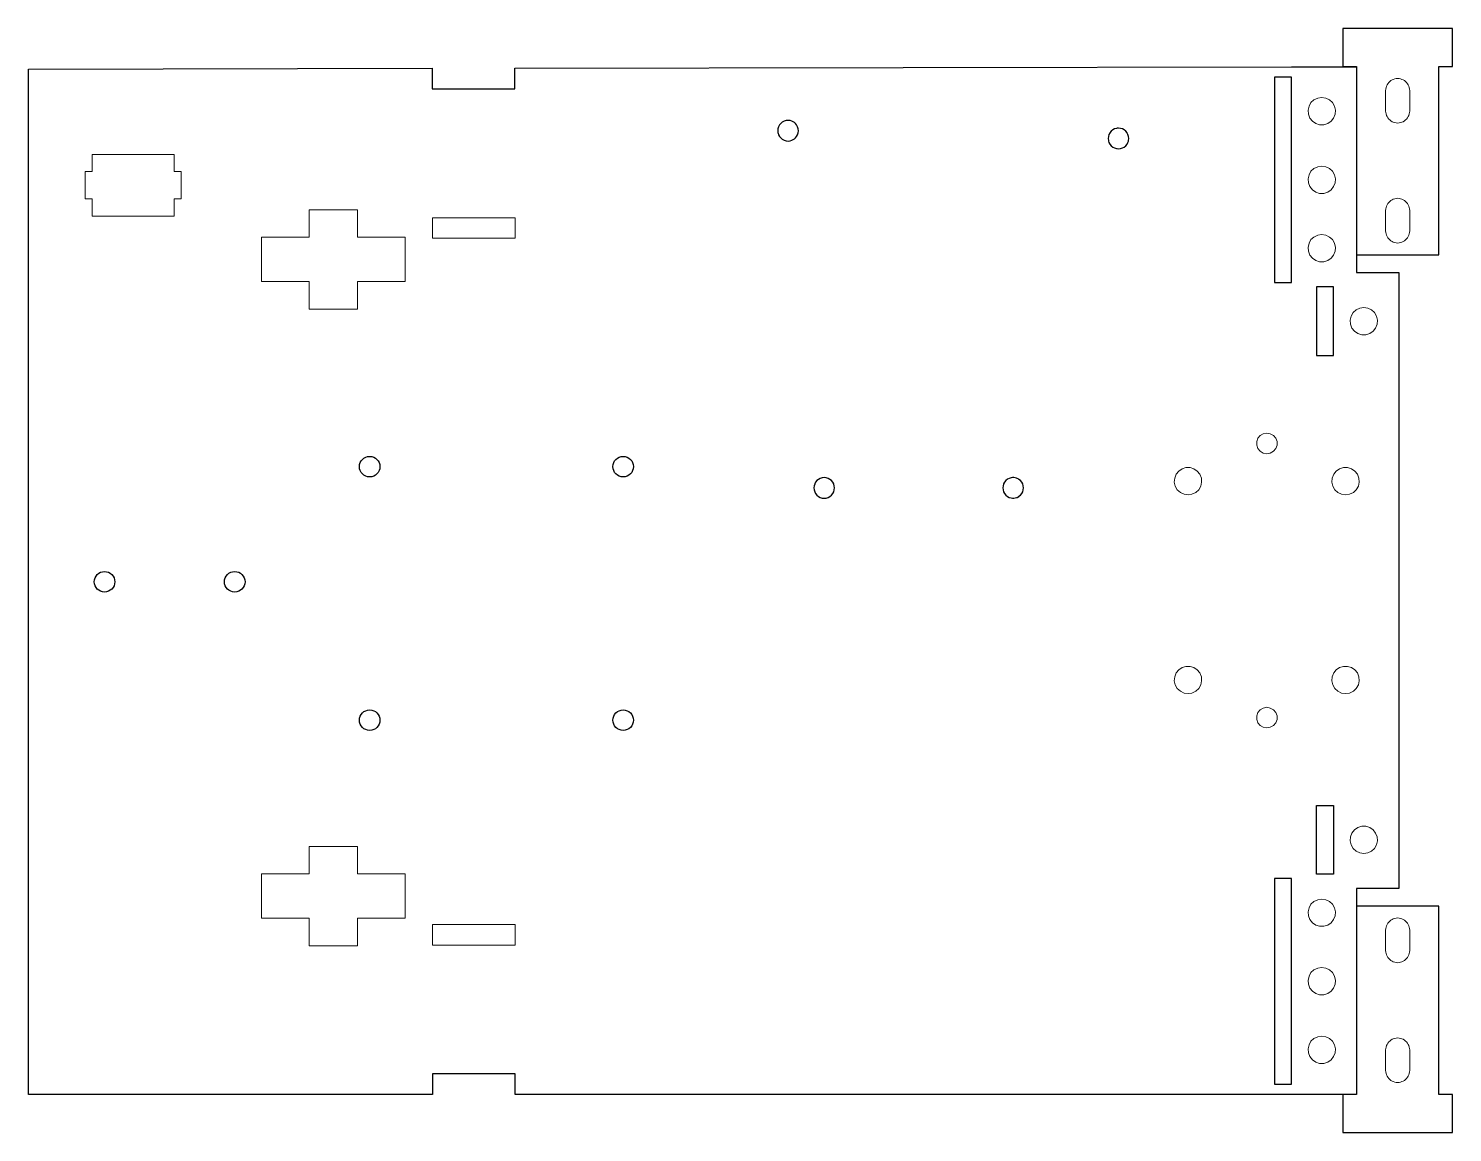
# Model space of a CAD drawing. Header units: millimetres. Extents: x -175 to 33, y -598 to -437.
import ezdxf

# ---------------------------------------------------------------- set-up
doc = ezdxf.new("R2010")
doc.units = ezdxf.units.MM
doc.header["$MEASUREMENT"] = 0
doc.layers.add('Layer 1', color=7, linetype='Continuous')

msp = doc.modelspace()

# ---------------------------------------------------------------- linework, layer by layer
for points in [[(18.5, -469.81), (30.49, -469.81), (30.49, -442.33), (32.5, -442.33), (32.5, -436.77), (16.49, -436.77), (16.49, -442.33), (18.5, -442.33), (18.5, -472.39), (24.65, -472.39), (24.65, -562.27), (18.5, -562.27), (18.5, -592.33), (-104.34, -592.33), (-104.34, -589.33), (-116.37, -589.33), (-116.37, -592.33), (-175.35, -592.33), (-175.35, -442.69), (-116.41, -442.58), (-116.41, -445.58), (-104.38, -445.58), (-104.38, -442.58), (9, -442.35), (18.5, -442.35)], [(16.49, -592.33), (16.49, -597.88), (32.5, -597.88), (32.5, -592.33), (30.49, -592.33), (30.49, -564.85), (18.5, -564.85)]]:
    msp.add_lwpolyline(points)
for points in [[(6.5, -443.85), (6.5, -473.85), (9, -473.85), (9, -443.85)], [(-64.19, -450.22), (-64.48, -450.19), (-64.78, -450.22), (-65.06, -450.3), (-65.32, -450.44), (-65.55, -450.63), (-65.73, -450.85), (-65.87, -451.11), (-65.96, -451.4), (-65.99, -451.69), (-65.96, -451.98), (-65.94, -452.03), (-65.87, -452.27), (-65.73, -452.52), (-65.55, -452.75), (-65.32, -452.94), (-65.06, -453.08), (-64.78, -453.16), (-64.48, -453.19), (-64.19, -453.16), (-63.91, -453.08), (-63.65, -452.94), (-63.56, -452.86), (-63.42, -452.75), (-63.23, -452.52), (-63.09, -452.27), (-63.01, -451.98), (-62.98, -451.69), (-63.01, -451.4), (-63.09, -451.11), (-63.23, -450.85), (-63.42, -450.63), (-63.56, -450.51), (-63.65, -450.44), (-63.91, -450.3)], [(-17.65, -452.25), (-17.73, -452.53), (-17.76, -452.82), (-17.73, -453.11), (-17.71, -453.19), (-17.65, -453.4), (-17.51, -453.66), (-17.32, -453.88), (-17.09, -454.07), (-16.83, -454.21), (-16.55, -454.29), (-16.44, -454.3), (-16.26, -454.32), (-15.96, -454.29), (-15.68, -454.21), (-15.42, -454.07), (-15.19, -453.88), (-15.01, -453.66), (-14.87, -453.4), (-14.81, -453.19), (-14.78, -453.11), (-14.75, -452.82), (-14.78, -452.53), (-14.87, -452.25), (-14.98, -452.03), (-15.01, -451.98), (-15.19, -451.76), (-15.42, -451.57), (-15.68, -451.43), (-15.96, -451.35), (-16.26, -451.32), (-16.44, -451.33), (-16.55, -451.35), (-16.83, -451.43), (-17.09, -451.57), (-17.32, -451.76), (-17.51, -451.98), (-17.53, -452.03)], [(12.65, -474.49), (12.65, -484.49), (15.15, -484.49), (15.15, -474.49)], [(-60.69, -503.52), (-60.71, -503.82), (-60.69, -504.11), (-60.6, -504.39), (-60.46, -504.65), (-60.27, -504.88), (-60.05, -505.07), (-59.79, -505.21), (-59.5, -505.29), (-59.46, -505.3), (-59.42, -505.3), (-59.21, -505.32), (-59, -505.3), (-58.92, -505.29), (-58.64, -505.21), (-58.38, -505.07), (-58.15, -504.88), (-57.96, -504.65), (-57.82, -504.39), (-57.74, -504.11), (-57.71, -503.82), (-57.74, -503.52), (-57.82, -503.25), (-57.82, -503.24), (-57.96, -502.98), (-58.15, -502.75), (-58.38, -502.57), (-58.64, -502.43), (-58.92, -502.34), (-59.21, -502.31), (-59.46, -502.34), (-59.5, -502.34), (-59.79, -502.43), (-60.05, -502.57), (-60.27, -502.75), (-60.46, -502.98), (-60.6, -503.24), (-60.6, -503.25)], [(-31.93, -502.33), (-32.21, -502.42), (-32.47, -502.56), (-32.7, -502.74), (-32.88, -502.97), (-33.02, -503.23), (-33.03, -503.25), (-33.11, -503.51), (-33.14, -503.81), (-33.11, -504.1), (-33.02, -504.38), (-32.88, -504.64), (-32.7, -504.87), (-32.47, -505.06), (-32.21, -505.2), (-31.93, -505.28), (-31.74, -505.3), (-31.63, -505.31), (-31.52, -505.3), (-31.34, -505.28), (-31.12, -505.22), (-31.12, -505.21), (-31.06, -505.2), (-30.8, -505.06), (-30.78, -505.04), (-30.57, -504.87), (-30.38, -504.64), (-30.24, -504.38), (-30.16, -504.1), (-30.13, -503.81), (-30.16, -503.51), (-30.24, -503.23), (-30.38, -502.97), (-30.57, -502.74), (-30.78, -502.57), (-30.8, -502.56), (-31.06, -502.42), (-31.12, -502.4), (-31.12, -502.4), (-31.34, -502.33), (-31.53, -502.31), (-31.63, -502.3), (-31.73, -502.31)], [(12.65, -560.17), (12.65, -550.17), (15.15, -550.17), (15.15, -560.17)], [(6.5, -560.82), (6.5, -590.82), (9, -590.82), (9, -560.82)]]:
    msp.add_lwpolyline(points, close=True)
for centre in [(-125.55, -500.71), (-88.55, -500.71), (-164.25, -517.51), (-145.25, -517.51), (-125.55, -537.71), (-88.55, -537.71)]:
    msp.add_circle(centre, 1.5)
at = {"layer": 'Layer 1', "lineweight": 0}
for points in [[(24.28, -450.55), (24.07, -450.51), (23.86, -450.44), (23.68, -450.37), (23.51, -450.26), (23.33, -450.12), (23.19, -449.98), (23.05, -449.81), (22.94, -449.63), (22.87, -449.45), (22.8, -449.24), (22.76, -449.03), (22.73, -448.82), (22.73, -445.82), (22.76, -445.61), (22.8, -445.4), (22.87, -445.18), (22.94, -445.01), (23.05, -444.83), (23.19, -444.65), (23.33, -444.51), (23.51, -444.37), (23.68, -444.27), (23.86, -444.2), (24.07, -444.13), (24.28, -444.09), (24.49, -444.06), (24.71, -444.09), (24.92, -444.13), (25.09, -444.2), (25.3, -444.27), (25.48, -444.37), (25.66, -444.51), (25.8, -444.65), (25.94, -444.83), (26.05, -445.01), (26.12, -445.18), (26.19, -445.4), (26.22, -445.61), (26.26, -445.82), (26.26, -448.82), (26.22, -449.03), (26.19, -449.24), (26.12, -449.45), (26.05, -449.63), (25.94, -449.81), (25.8, -449.98), (25.66, -450.12), (25.48, -450.26), (25.3, -450.37), (25.09, -450.44), (24.92, -450.51), (24.71, -450.55), (24.49, -450.58), (24.28, -450.55)], [(15.27, -448.11), (14.98, -447.58), (14.53, -447.2), (14, -446.95), (13.4, -446.84), (12.83, -446.95), (12.27, -447.2), (11.84, -447.58), (11.56, -448.11), (11.42, -448.71), (11.46, -449.28), (11.67, -449.84), (12.06, -450.3), (12.55, -450.65), (13.11, -450.83), (13.71, -450.83), (14.28, -450.65), (14.77, -450.3), (15.13, -449.84), (15.37, -449.28), (15.41, -448.71), (15.27, -448.11)], [(-166.07, -464.15), (-166.07, -461.64), (-167.09, -461.64), (-167.09, -457.66), (-166.07, -457.66), (-166.07, -455.15), (-154.07, -455.15), (-154.07, -457.66), (-153.08, -457.66), (-153.08, -461.64), (-154.07, -461.64), (-154.07, -464.15), (-166.07, -464.15)], [(15.27, -458.11), (14.98, -457.58), (14.53, -457.2), (14, -456.95), (13.4, -456.84), (12.83, -456.95), (12.27, -457.2), (11.84, -457.58), (11.56, -458.11), (11.42, -458.71), (11.46, -459.28), (11.67, -459.84), (12.06, -460.3), (12.55, -460.65), (13.11, -460.83), (13.71, -460.83), (14.28, -460.65), (14.77, -460.3), (15.13, -459.84), (15.37, -459.28), (15.41, -458.71), (15.27, -458.11)], [(-141.35, -473.7), (-134.36, -473.7), (-134.36, -477.72), (-127.34, -477.72), (-127.34, -473.7), (-120.36, -473.7), (-120.36, -467.2), (-127.34, -467.2), (-127.34, -463.22), (-134.36, -463.22), (-134.36, -467.2), (-141.35, -467.2), (-141.35, -473.7)], [(24.28, -468.04), (24.07, -468.01), (23.86, -467.94), (23.68, -467.87), (23.51, -467.76), (23.33, -467.62), (23.19, -467.48), (23.05, -467.3), (22.94, -467.13), (22.87, -466.95), (22.8, -466.74), (22.76, -466.53), (22.73, -466.32), (22.73, -463.32), (22.76, -463.11), (22.8, -462.89), (22.87, -462.68), (22.94, -462.51), (23.05, -462.33), (23.19, -462.15), (23.33, -462.01), (23.51, -461.87), (23.68, -461.76), (23.86, -461.69), (24.07, -461.62), (24.28, -461.59), (24.49, -461.55), (24.7, -461.59), (24.92, -461.62), (25.09, -461.69), (25.3, -461.76), (25.48, -461.87), (25.66, -462.01), (25.8, -462.15), (25.94, -462.33), (26.05, -462.51), (26.12, -462.68), (26.19, -462.89), (26.22, -463.11), (26.26, -463.32), (26.26, -466.32), (26.22, -466.53), (26.19, -466.74), (26.12, -466.95), (26.05, -467.13), (25.94, -467.3), (25.8, -467.48), (25.66, -467.62), (25.48, -467.76), (25.3, -467.87), (25.09, -467.94), (24.92, -468.01), (24.7, -468.04), (24.49, -468.08), (24.28, -468.04)], [(-116.37, -467.38), (-104.34, -467.38), (-104.34, -464.38), (-116.37, -464.38), (-116.37, -467.38)], [(15.27, -468.11), (14.98, -467.58), (14.53, -467.2), (14, -466.95), (13.4, -466.84), (12.83, -466.95), (12.27, -467.2), (11.84, -467.58), (11.56, -468.11), (11.42, -468.71), (11.46, -469.28), (11.67, -469.84), (12.06, -470.3), (12.55, -470.65), (13.11, -470.83), (13.71, -470.83), (14.28, -470.65), (14.77, -470.3), (15.13, -469.84), (15.37, -469.28), (15.41, -468.71), (15.27, -468.11)], [(21.42, -478.75), (21.13, -478.22), (20.68, -477.83), (20.15, -477.58), (19.55, -477.48), (18.98, -477.58), (18.42, -477.83), (17.99, -478.22), (17.71, -478.75), (17.57, -479.35), (17.61, -479.91), (17.82, -480.48), (18.21, -480.93), (18.7, -481.29), (19.26, -481.46), (19.86, -481.46), (20.43, -481.29), (20.92, -480.93), (21.28, -480.48), (21.52, -479.91), (21.56, -479.35), (21.42, -478.75)], [(6.89, -497.59), (6.71, -498.08), (6.36, -498.47), (5.9, -498.75), (5.41, -498.82), (4.88, -498.75), (4.42, -498.47), (4.1, -498.08), (3.92, -497.59), (3.92, -497.06), (4.1, -496.57), (4.42, -496.18), (4.88, -495.93), (5.41, -495.82), (5.9, -495.93), (6.36, -496.18), (6.71, -496.57), (6.89, -497.06), (6.89, -497.59)], [(-8.04, -502.39), (-7.82, -501.82), (-7.47, -501.36), (-6.98, -501.01), (-6.41, -500.83), (-5.81, -500.83), (-5.25, -501.01), (-4.75, -501.36), (-4.37, -501.82), (-4.15, -502.39), (-4.12, -502.99), (-4.23, -503.55), (-4.54, -504.08), (-4.97, -504.47), (-5.53, -504.75), (-6.1, -504.82), (-6.69, -504.75), (-7.22, -504.47), (-7.68, -504.08), (-7.96, -503.55), (-8.11, -502.99), (-8.04, -502.39)], [(18.78, -503.55), (18.46, -504.08), (18.03, -504.47), (17.47, -504.75), (16.91, -504.82), (16.31, -504.75), (15.78, -504.47), (15.32, -504.08), (15.04, -503.55), (14.9, -502.99), (14.93, -502.39), (15.18, -501.82), (15.53, -501.36), (16.02, -501.01), (16.59, -500.83), (17.19, -500.83), (17.75, -501.01), (18.25, -501.36), (18.63, -501.82), (18.85, -502.39), (18.88, -502.99), (18.78, -503.55)], [(-7.22, -533.47), (-7.68, -533.08), (-7.96, -532.55), (-8.11, -531.98), (-8.04, -531.38), (-7.82, -530.82), (-7.47, -530.36), (-6.98, -530.01), (-6.41, -529.87), (-5.81, -529.87), (-5.25, -530.01), (-4.75, -530.36), (-4.37, -530.82), (-4.15, -531.38), (-4.12, -531.98), (-4.23, -532.55), (-4.54, -533.08), (-4.97, -533.47), (-5.53, -533.75), (-6.1, -533.82), (-6.69, -533.75), (-7.22, -533.47)], [(18.78, -532.55), (18.46, -533.08), (18.03, -533.47), (17.47, -533.75), (16.91, -533.82), (16.31, -533.75), (15.78, -533.47), (15.32, -533.08), (15.04, -532.55), (14.9, -531.98), (14.93, -531.38), (15.18, -530.82), (15.53, -530.36), (16.02, -530.01), (16.59, -529.87), (17.19, -529.87), (17.75, -530.01), (18.25, -530.36), (18.63, -530.82), (18.85, -531.38), (18.88, -531.98), (18.78, -532.55)], [(6.89, -537.59), (6.71, -538.09), (6.36, -538.48), (5.9, -538.72), (5.41, -538.83), (4.88, -538.72), (4.42, -538.48), (4.1, -538.09), (3.92, -537.59), (3.92, -537.06), (4.1, -536.57), (4.42, -536.18), (4.88, -535.94), (5.41, -535.83), (5.9, -535.94), (6.36, -536.18), (6.71, -536.57), (6.89, -537.06), (6.89, -537.59)], [(21.42, -555.91), (21.13, -556.43), (20.68, -556.82), (20.15, -557.07), (19.55, -557.18), (18.98, -557.07), (18.42, -556.82), (17.99, -556.43), (17.71, -555.91), (17.57, -555.31), (17.61, -554.74), (17.82, -554.18), (18.21, -553.72), (18.7, -553.37), (19.26, -553.19), (19.86, -553.19), (20.43, -553.37), (20.92, -553.72), (21.28, -554.18), (21.52, -554.74), (21.56, -555.31), (21.42, -555.91)], [(-141.35, -566.61), (-134.36, -566.61), (-134.36, -570.63), (-127.34, -570.63), (-127.34, -566.61), (-120.36, -566.61), (-120.36, -560.12), (-127.34, -560.12), (-127.34, -556.13), (-134.36, -556.13), (-134.36, -560.12), (-141.35, -560.12), (-141.35, -566.61)], [(15.27, -565.08), (14.98, -564.55), (14.53, -564.16), (14, -563.91), (13.4, -563.81), (12.83, -563.91), (12.27, -564.16), (11.84, -564.55), (11.56, -565.08), (11.42, -565.68), (11.46, -566.24), (11.67, -566.81), (12.06, -567.26), (12.55, -567.62), (13.11, -567.79), (13.71, -567.79), (14.28, -567.62), (14.77, -567.26), (15.13, -566.81), (15.37, -566.24), (15.41, -565.68), (15.27, -565.08)], [(24.28, -566.61), (24.07, -566.64), (23.86, -566.71), (23.68, -566.79), (23.51, -566.89), (23.33, -567.03), (23.19, -567.17), (23.05, -567.35), (22.94, -567.53), (22.87, -567.7), (22.8, -567.91), (22.76, -568.13), (22.73, -568.34), (22.73, -571.34), (22.76, -571.55), (22.8, -571.76), (22.87, -571.97), (22.94, -572.15), (23.05, -572.32), (23.19, -572.5), (23.33, -572.64), (23.51, -572.78), (23.68, -572.89), (23.86, -572.96), (24.07, -573.03), (24.28, -573.06), (24.49, -573.1), (24.7, -573.06), (24.92, -573.03), (25.09, -572.96), (25.3, -572.89), (25.48, -572.78), (25.66, -572.64), (25.8, -572.5), (25.94, -572.32), (26.05, -572.15), (26.12, -571.97), (26.19, -571.76), (26.22, -571.55), (26.26, -571.34), (26.26, -568.34), (26.22, -568.13), (26.19, -567.91), (26.12, -567.7), (26.05, -567.53), (25.94, -567.35), (25.8, -567.17), (25.66, -567.03), (25.48, -566.89), (25.3, -566.79), (25.09, -566.71), (24.92, -566.64), (24.7, -566.61), (24.49, -566.57), (24.28, -566.61)], [(-116.37, -570.53), (-104.34, -570.53), (-104.34, -567.53), (-116.37, -567.53), (-116.37, -570.53)], [(15.27, -575.08), (14.98, -574.55), (14.53, -574.16), (14, -573.91), (13.4, -573.81), (12.83, -573.91), (12.27, -574.16), (11.84, -574.55), (11.56, -575.08), (11.42, -575.68), (11.46, -576.24), (11.67, -576.81), (12.06, -577.26), (12.55, -577.62), (13.11, -577.79), (13.71, -577.79), (14.28, -577.62), (14.77, -577.26), (15.13, -576.81), (15.37, -576.24), (15.41, -575.68), (15.27, -575.08)], [(15.27, -585.08), (14.98, -584.55), (14.53, -584.16), (14, -583.91), (13.4, -583.81), (12.83, -583.91), (12.27, -584.16), (11.84, -584.55), (11.56, -585.08), (11.42, -585.68), (11.46, -586.24), (11.67, -586.81), (12.06, -587.26), (12.55, -587.62), (13.11, -587.79), (13.71, -587.79), (14.28, -587.62), (14.77, -587.26), (15.13, -586.81), (15.37, -586.24), (15.41, -585.68), (15.27, -585.08)], [(24.28, -584.11), (24.07, -584.14), (23.86, -584.21), (23.68, -584.28), (23.51, -584.39), (23.33, -584.53), (23.19, -584.67), (23.05, -584.85), (22.94, -585.02), (22.87, -585.2), (22.8, -585.41), (22.76, -585.62), (22.73, -585.84), (22.73, -588.83), (22.76, -589.05), (22.8, -589.26), (22.87, -589.47), (22.94, -589.65), (23.05, -589.82), (23.19, -590), (23.33, -590.14), (23.51, -590.28), (23.68, -590.39), (23.86, -590.46), (24.07, -590.53), (24.28, -590.56), (24.49, -590.6), (24.71, -590.56), (24.92, -590.53), (25.09, -590.46), (25.3, -590.39), (25.48, -590.28), (25.66, -590.14), (25.8, -590), (25.94, -589.82), (26.05, -589.65), (26.12, -589.47), (26.19, -589.26), (26.22, -589.05), (26.26, -588.83), (26.26, -585.84), (26.22, -585.62), (26.19, -585.41), (26.12, -585.2), (26.05, -585.02), (25.94, -584.85), (25.8, -584.67), (25.66, -584.53), (25.48, -584.39), (25.3, -584.28), (25.09, -584.21), (24.92, -584.14), (24.71, -584.11), (24.49, -584.07), (24.28, -584.11)]]:
    msp.add_lwpolyline(points, dxfattribs=at)

doc.saveas('drawing.dxf')
